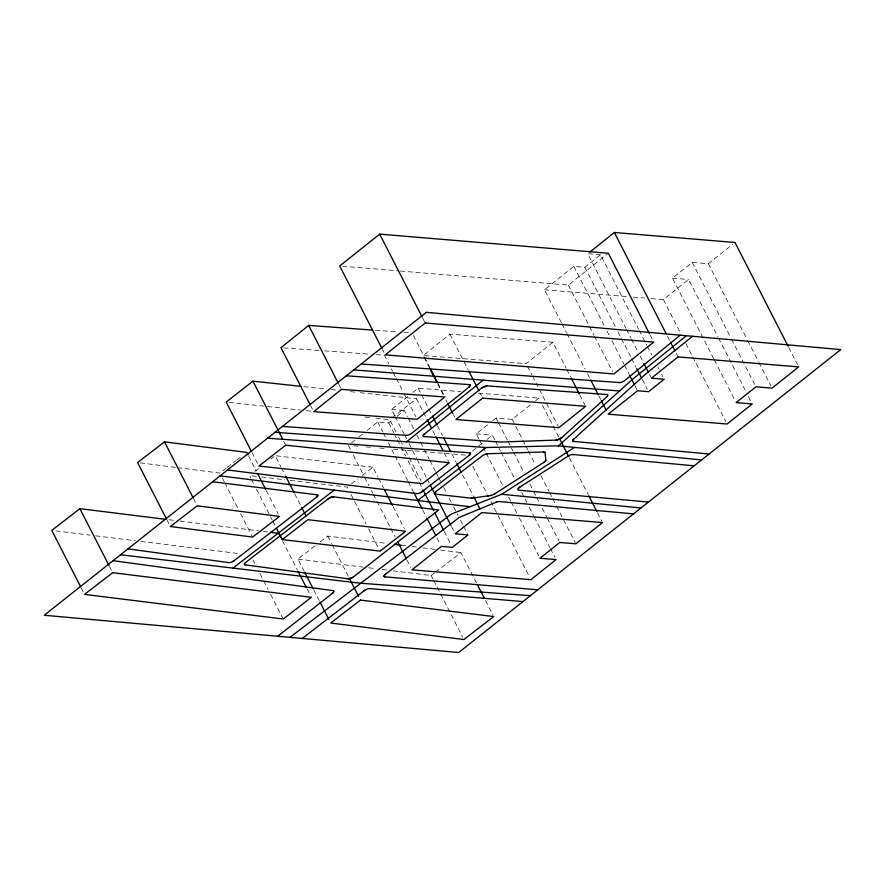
<?xml version="1.0" encoding="UTF-8"?>
<svg xmlns="http://www.w3.org/2000/svg" width="885" height="885" viewBox="0 0 885 885"><rect width="100%" height="100%" fill="white"/><g stroke="black" fill="none" stroke-linecap="round" stroke-linejoin="round"><path stroke-width="0.66" stroke-dasharray="4.42 3.32" d="M429.49 367.839L423.196 355.527L449.901 334.154L552.882 342.285L566.101 368.127M552.882 342.285L526.177 363.669L423.196 355.527M394.666 415.507L391.546 409.401L408.593 395.805M412.852 392.398L418.185 388.15L460.687 391.668M351.478 442.909L354.631 440.398M358.823 437.057L363.016 433.705M367.209 430.364L377.685 422.001L388.714 422.919L392.874 419.59M561.378 322.693L544.518 289.749L573.867 266.341L584.897 267.248L600.506 254.803L638.583 329.209M397.044 416.271L404.323 410.463L407.443 416.558M400.341 271.042L568.347 285.092L607.221 254.095M478.796 438.706L476.296 433.827L488.785 423.86M492.945 420.541L496.076 418.052L512.183 419.379L531.365 404.08M713.675 358.679L672.478 278.167L692.247 262.391L708.365 263.719L732.869 244.171M472.468 451.062L482.967 442.688M487.159 439.347L492.403 435.154L494.903 440.033M535.624 400.684L538.821 398.128L540.071 400.573M651.106 298.566L663.407 299.584L688.585 279.494L717.923 336.831M391.845 418.019L416.481 398.781L422.776 411.082M254.858 471.44L259.139 468.121M270.91 459.005L274.118 456.516M351.533 483.807L357.949 478.84M362.231 475.522L372.939 467.236L377.972 477.081M304.263 571.356L297.968 559.043L316.045 545.105M320.304 541.83L327.738 536.089L386.192 543.324M393.117 570.814L431.172 575.527L434.369 573.06M435.431 572.241L460.952 552.572L476.694 583.337M226.306 468.121L219.845 473.088L178.715 467.8M227.379 467.291L235.996 460.676M237.069 459.857L240.3 457.368M375.384 330.282L397.166 331.875M403.969 332.373L409.412 332.771M283.698 347.894L319.087 350.482M324.541 350.88L369.465 354.166M376.269 354.664L384.433 355.261L388.847 363.879M600.506 254.803L587.728 253.741L625.806 328.158M672.478 278.167L688.585 279.494M342.495 266.208L398.958 270.921M544.518 289.749L627.874 296.652M633.339 297.106L644.269 298.002M478.497 393.139L538.821 398.128M391.546 409.401L404.323 410.463M476.296 433.827L492.403 435.154M353.801 445.863L357.905 446.206M366.102 446.881L372.939 447.445M379.765 448.02L386.601 448.584M393.438 449.149L405.728 450.166M407.1 450.277L465.853 455.133M303.798 386.634L325.78 389.002M331.278 389.599L336.776 390.197M350.515 391.668L354.642 392.121M360.14 392.708L416.481 398.781M228.927 402.365L266.031 406.359M267.403 406.514L300.38 410.065M305.878 410.651L311.376 411.248M364.974 417.023L370.461 417.62M375.959 418.207L389.71 419.689L396.004 431.991M372.939 467.236L275.191 455.687L280.855 466.76M256.285 476.384L249.504 475.577L250.765 478.044M261.717 477.026L284.804 479.747M290.225 480.389L347.252 487.126L348.502 489.582M401.137 545.171L406.58 545.846M412.012 546.521L417.454 547.184M422.886 547.859L435.121 549.375M440.564 550.05L460.952 552.572M169.002 519.727L174.478 520.413M179.965 521.088L258.077 530.768M263.564 531.454L267.668 531.962M297.968 559.043L363.215 567.119M368.647 567.783L375.45 568.624M382.243 569.464L387.685 570.139M55.877 530.9L90.137 535.148M95.624 535.823L135.372 540.746M140.848 541.432L239.525 553.656M140.328 462.866L177.343 467.623M788.69 347.374L797.429 364.454M708.365 263.719L747.062 339.353M747.692 340.57L758.301 361.312M758.921 362.529L770.78 385.705M692.247 262.391L730.955 338.026M731.574 339.243L754.673 384.378M718.554 338.048L746.022 391.723M748.511 396.602L751.011 401.48M714.306 359.896L734.904 400.153M663.407 299.584L680.255 332.528M685.875 343.502L692.114 355.704M692.745 356.92L725.833 421.581M667.423 336.178L669.923 341.057M676.162 353.259L677.412 355.693M650.044 334.807L653.163 340.902M639.213 330.426L646.703 345.073M647.322 346.289L651.692 354.83M657.931 367.032L659.181 369.465M661.681 374.344L662.931 376.789M626.425 329.375L630.795 337.915M631.425 339.132L637.665 351.334M640.165 356.212L643.284 362.308M649.524 374.51L650.774 376.944M584.897 267.248L615.484 327.03M617.984 331.908L631.093 357.529M631.713 358.746L636.083 367.286M642.322 379.477L647.322 389.245M573.867 266.341L604.455 326.111M606.955 330.99L609.444 335.869M611.944 340.747L623.803 363.934M624.434 365.151L628.804 373.691M635.043 385.893L636.912 389.544M568.347 285.092L588.901 325.271M589.532 326.488L593.89 335.006M594.51 336.223L612.575 371.534M561.997 323.91L566.367 332.45M566.986 333.667L585.096 369.045M587.596 373.924L590.085 378.802M598.824 395.883L600.705 399.544M566.732 369.355L570.515 376.744M579.952 395.197L584.996 405.042M527.438 366.124L531.841 374.742M532.471 375.97L538.766 388.272M539.396 389.511L558.291 426.426M542.571 405.452L558.8 437.168M569.409 457.899L588.138 494.505M597.497 512.802L601.866 521.342M512.183 419.379L522.172 438.905M522.792 440.122L527.781 449.879M528.411 451.096L535.281 464.514M540.89 475.499L549.01 491.352M549.64 492.58L552.129 497.459M552.76 498.675L555.88 504.771M556.499 505.999L575.228 542.593M496.076 418.052L497.945 421.714M498.565 422.93L507.304 440.011M507.935 441.228L512.924 450.985M513.554 452.213L524.163 472.944M529.783 483.929L532.903 490.024M533.522 491.241L536.022 496.12M536.653 497.348L539.773 503.443M542.262 508.322L546.631 516.862M547.262 518.079L559.121 541.255M449.901 334.154L468.165 369.841M480.124 393.228L481.385 395.683M495.534 441.261L500.523 451.018M501.142 452.235L514.251 477.856M521.752 492.491L526.741 502.249M529.241 507.127L533.611 515.667M534.23 516.895L549.839 547.384M550.459 548.611L554.829 557.152M422.687 318.124L424.557 321.786M479.416 439.922L482.546 446.029M483.166 447.246L485.666 452.124M486.285 453.341L502.514 485.057M508.764 497.259L510.634 500.921M511.253 502.138L516.873 513.123M519.373 518.002L538.722 555.813M413.395 335.437L424.103 356.356M424.734 357.584L429.767 367.43M437.953 383.426L443.617 394.5M437.677 383.836L443.352 394.909M445.863 399.832L447.124 402.299M453.419 414.6L454.68 417.067M472.844 466.229L487.204 494.284M490.943 501.607L529.65 577.241M418.185 388.15L428.174 407.664M428.794 408.892L431.913 414.988M437.533 425.962L442.533 435.719M451.892 454.027L456.262 462.556M462.501 474.758L473.121 495.5M423.406 412.322L426.559 418.472M432.853 430.774L435.376 435.697M444.181 452.932L448.595 461.539M382.729 349.984L383.979 352.418M391.358 368.802L392.619 371.257M393.25 372.497L395.772 377.419M396.403 378.647L403.328 392.177M403.958 393.416L415.917 416.791M408.073 417.775L413.693 428.76M416.813 434.856L419.933 440.962M420.552 442.179L423.672 448.275M424.302 449.491L429.291 459.26M429.922 460.477L435.542 471.451M436.161 472.678L438.031 476.329M438.661 477.557L440.531 481.219M443.651 487.314L446.77 493.41M449.27 498.288L451.14 501.95M453.64 506.828L458.01 515.369M460.51 520.247L462.999 525.126M463.629 526.354L467.368 533.666M395.285 416.724L404.025 433.805M404.655 435.022L406.525 438.683M409.025 443.562L416.514 458.198M417.134 459.415L426.504 477.712M427.123 478.94L429.623 483.818M451.472 526.509L454.591 532.615M485.511 600.561L493.067 615.329M398.515 436.913L399.777 439.38M400.407 440.608L402.929 445.531M405.452 450.454L408.593 456.605M409.224 457.833L421.194 481.219M388.714 422.919L393.714 432.676M394.334 433.893L396.834 438.772M397.453 439.989L405.573 455.852M408.062 460.731L418.682 481.473M419.302 482.69L422.422 488.785M444.27 531.487L451.14 544.906M377.685 422.001L382.674 431.758M383.305 432.975L385.805 437.865M388.294 442.743L394.544 454.934M395.164 456.162L407.653 480.555M408.273 481.772L413.262 491.54M422.632 509.837L426.371 517.15M436.991 537.892L440.11 543.987M338.9 384.466L340.791 388.161M431.172 575.527L433.064 579.21M433.694 580.449L439.989 592.751M440.619 593.979L462.667 637.056M378.603 478.309L383.636 488.155M393.084 506.607L404.423 528.765M348.336 445.409L350.836 450.299M353.336 455.178L363.945 475.909M364.565 477.137L368.934 485.666M371.434 490.555L372.685 492.989M373.304 494.206L376.424 500.313M377.054 501.529L390.163 527.15M390.783 528.367L395.152 536.907M407.023 560.083L410.762 567.407M310.569 405.529L312.46 409.224M351.024 494.505L366.136 524.042M368.658 528.965L378.736 548.656M283.808 441.46L285.07 443.916M327.738 536.089L331.521 543.478M332.152 544.706L348.524 576.699M281.485 467.999L285.269 475.378M294.716 493.841L301.011 506.143M251.993 452.523L257.668 463.596M248.652 456.096L256.207 470.864M266.285 490.555L278.255 513.942M313.71 589.808L319.385 600.882M251.395 479.272L253.906 484.195M256.429 489.117L272.171 519.882M272.801 521.11L275.323 526.033M282.415 540.702L297.526 570.239M306.973 588.702L310.126 594.853M222.367 478.011L224.259 481.694M224.879 482.933L238.109 508.775M240.631 513.698L251.959 535.845M252.999 559.939L254.891 563.634M259.936 573.48L263.077 579.631M263.708 580.859L268.122 589.476M270.633 594.399L282.603 617.785M193.472 498.443L196.625 504.605M167.188 520.358L169.068 524.042M109.519 566.533L111.41 570.217M81.365 588.226L83.256 591.921"/><path stroke-width="1.33" d="M481.528 388.106L487.027 385.893L606.944 394.522A4.281 1.516 -27.1 0 1 606.867 396.779L606.667 396.956M487.015 385.893A4.27 1.516 -27.1 0 0 481.573 388.072L424.402 434.137A4.082 1.449 -27.1 0 0 424.003 434.491A4.392 1.56 -27.1 0 0 424.158 436.593L500.18 442.069L556.953 440.055L561.566 437.776L606.856 396.779M561.632 437.71L561.709 437.644A4.27 1.516 -27.1 0 1 556.211 440.144M275.014 432.311L486.064 447.511L558.501 445.841L632.642 379.2L686.373 335.725M406.569 441.77L483.055 380.152M372.662 330.083L308.677 325.403L280.976 347.694L309.938 404.301M468.685 387.409L469.094 387.077A4.082 1.449 -27.1 0 0 469.47 386.734M680.211 335.172L625.297 380.096A4.27 1.516 -27.1 0 1 619.522 382.563L619.157 382.53M692.546 336.289L646.083 373.669L573.745 439.137A4.27 1.516 -27.1 0 0 573.613 441.405L573.779 441.416M649.424 333.59L608.305 253.243L379.698 234.127L339.74 265.976L382.11 348.767M589.853 252.037L614.367 232.489L735.004 242.468L788.059 346.157M353.801 576.566L353.646 576.677A4.945 1.759 -27.1 0 1 352.849 577.263L352.573 577.429A4.27 1.516 -27.1 0 1 348.082 578.834L347.938 578.812M277.735 636.249L332.771 593.061A6.007 2.135 -27.1 0 1 332.483 593.293M301.044 386.347L252.955 381.158L226.184 402.067L251.373 451.295M385.462 574.276L459.215 517.393L496.474 502.083M469.028 455.432L470.51 453.773L470.123 452.821L267.58 438.208M282.249 539.573L307.936 519.683L405.684 531.221L379.997 551.123L282.249 539.573L276.585 528.5M422.676 491.142L421.891 491.739M220.077 475.865L417.631 500.523L486.064 447.511M166.258 519.395L79.915 508.687L51.772 530.392L80.734 586.998M232.954 568.104L334.209 490.113M302.25 638.45L364.2 590.671A4.337 1.538 -27.1 0 1 364.764 590.273M248.021 454.868L246.771 452.412L164.51 441.836L137.584 462.512L166.557 519.119M327.992 498.996L328.058 498.952A4.569 1.626 -27.1 0 1 333.07 496.728M436.205 491.341L436.084 491.44A6.649 2.356 -27.1 0 0 435.719 491.728M289.992 637.355L451.295 514.063L501.718 494.272L574.531 447.412M494.427 494.051L543.788 462.424A3.85 1.361 -27.1 0 0 544.286 462.07A4.425 1.571 -27.1 0 0 544.64 461.782A4.237 1.504 -27.1 0 0 545.813 460.1L545.813 459.957M494.98 493.708L494.693 493.885A4.27 1.516 -27.1 0 1 490.755 495.5L490.412 495.545M520.037 486.982L519.993 487.004A4.447 1.582 -27.1 0 0 518.356 488.321M568.369 455.952L519.949 487.038A4.27 1.516 -27.1 0 0 518.643 490.179L648.439 502.072M496.275 502.171L496.319 502.149A4.27 1.516 -27.1 0 1 499.118 501.541L633.572 513.864M434.933 494.062L434.856 494.029A3.739 1.327 -27.1 0 0 435.166 494.129L471.285 498.155A3.783 1.339 -27.1 0 0 471.937 498.155L490.921 495.467A3.905 1.383 -27.1 0 0 491.319 495.39M487.635 495.943L488.642 495.799M543.49 451.958L543.888 451.947A4.27 1.516 -27.1 0 1 545.06 452.578L545.813 460.1A4.27 1.516 -27.1 0 1 543.622 462.534M487.392 453.751L487.447 453.751A5.1 1.814 -27.1 0 0 486.462 453.85M543.821 451.947L487.314 453.751A4.27 1.516 -27.1 0 0 482.314 455.819L435.995 491.507A4.27 1.516 -27.1 0 0 435.343 494.162L435.431 494.173M619.522 382.563L361.191 363.989M346.312 375.782L469.382 384.632A4.314 1.538 -27.1 0 1 469.979 384.776M282.448 426.415L406.458 435.331A4.27 1.516 -27.1 0 0 411.912 433.141L468.973 387.176A4.27 1.516 -27.1 0 0 469.382 384.632M530.369 595.682L360.759 583.259L120.537 554.773M568.17 456.085A4.27 1.516 -27.1 0 1 572.827 454.503L573.093 454.525M353.757 369.886L619.533 390.982M385.329 576.898L385.163 576.876A4.469 1.593 -27.1 0 1 385.263 574.332M537.803 589.786L384.964 576.865A4.27 1.516 -27.1 0 1 385.55 574.21M522.935 601.579L369.532 588.614A4.27 1.516 -27.1 0 0 364.2 590.671M709.04 454.027L573.613 441.405A4.425 1.571 -27.1 0 1 573.657 439.148M572.827 454.503L694.172 465.82M558.501 445.841L701.606 459.923M501.718 494.272L641.005 507.968M417.631 500.523L470.046 506.707M333.667 496.872L333.368 496.839A3.828 1.361 -27.1 0 0 332.948 496.839M316.73 494.759L316.863 494.77A4.58 1.626 -27.1 0 1 316.874 497.027M394.345 544.33L401.137 545.171M270.412 532.305L278.631 533.323L280.523 537.018M227.522 469.968L416.747 493.587A4.27 1.516 -27.1 0 0 422.178 491.529L469.094 455.388A4.27 1.516 -27.1 0 0 469.647 452.733M212.632 481.761L316.93 494.781A4.27 1.516 -27.1 0 1 316.255 497.425L234.293 560.559A4.27 1.516 -27.1 0 1 228.85 562.606L127.982 548.877M416.415 493.542L416.647 493.576A8.761 3.109 -27.1 0 0 416.89 493.598M245.344 564.851L348.037 578.823A4.48 1.593 -27.1 0 0 352.905 577.297L438.661 509.97L333.534 496.85A4.27 1.516 -27.1 0 0 328.114 498.908L245.953 562.196A4.27 1.516 -27.1 0 0 245.256 564.84A4.834 1.715 -27.1 0 1 244.725 564.674M113.092 560.681L333.202 590.638A4.27 1.516 -27.1 0 1 332.771 593.061M614.367 232.489L666.173 333.733M670.542 342.274L674.912 350.814M643.904 363.536L648.274 372.065M636.713 368.503L641.702 378.26M629.423 374.908L634.412 384.665M590.715 380.019L598.205 394.666M601.324 400.761L606.313 410.518M571.146 377.972L579.332 393.969M559.42 438.385L568.789 456.682M588.757 495.722L596.877 511.574M468.796 371.069L478.873 390.761M379.698 234.127L422.068 316.907M430.398 368.658L437.323 382.198M430.752 370.295L436.416 381.38M447.755 403.527L452.799 413.372M432.544 416.204L436.913 424.745M443.783 438.163L450.642 451.582M456.892 463.784L461.262 472.324M473.74 496.717L479.98 508.919M427.178 419.7L431.592 428.318M435.995 436.924L442.931 450.465M430.243 485.035L450.852 525.292M477.325 584.565L484.25 598.105M423.052 490.002L433.661 510.745M434.911 513.189L443.651 530.259M413.892 492.757L422.001 508.609M427.001 518.378L435.741 535.447M308.677 325.403L338.269 383.238M384.267 489.383L392.453 505.379M397.653 541.786L406.392 558.866M252.955 381.158L282.547 438.993M349.155 577.938L358.602 596.39M285.899 476.606L294.085 492.602M301.641 507.37L306.044 515.988M257.469 473.331L265.655 489.328M304.894 572.584L313.08 588.58M320.005 602.121L328.822 619.345M298.156 571.467L306.343 587.463M164.51 441.836L192.841 497.215M79.915 508.687L108.888 565.305M472.181 498.133A4.104 1.46 -27.1 0 1 471.274 498.155M545.016 452.379A5.553 1.969 -27.1 0 1 545.06 452.622M234.37 560.493A4.801 1.704 -27.1 0 1 232.81 561.521M424.092 436.593A4.27 1.516 -27.1 0 1 424.501 434.048M341.422 389.389L313.721 411.68L417.178 419.258L444.878 396.967L341.422 389.389M482.646 398.15L455.941 419.523L558.922 427.654L585.627 406.281L482.646 398.15M425.187 323.003L385.229 354.852L613.825 373.968L653.783 342.119L425.187 323.003M481.86 512.581L455.222 533.832L467.999 534.894L452.39 547.339L441.361 546.432L412.012 569.84L530.9 579.686L556.079 559.585L539.972 558.258L559.74 542.483L575.858 543.81L602.497 522.559L481.86 512.581M678.043 356.92L651.393 378.172L664.181 379.234L648.572 391.679L637.543 390.772L608.194 414.18L727.083 424.015L752.261 403.925L736.154 402.587L755.923 386.811L772.03 388.15L798.679 366.899L678.043 356.909M426.316 312.35L44.25 615.263L458.684 652.51L840.75 349.608L426.316 312.35M285.7 445.155L258.929 466.063L422.455 483.686L449.226 462.766L285.7 445.155M112.672 572.683L84.517 594.388L283.233 619.013L311.376 597.309L112.672 572.683M360.483 600.085L330.713 623.04L463.928 639.512L493.697 616.557L360.483 600.085M197.255 505.833L170.329 526.509L252.59 537.084L279.516 516.398L197.255 505.833"/></g></svg>
